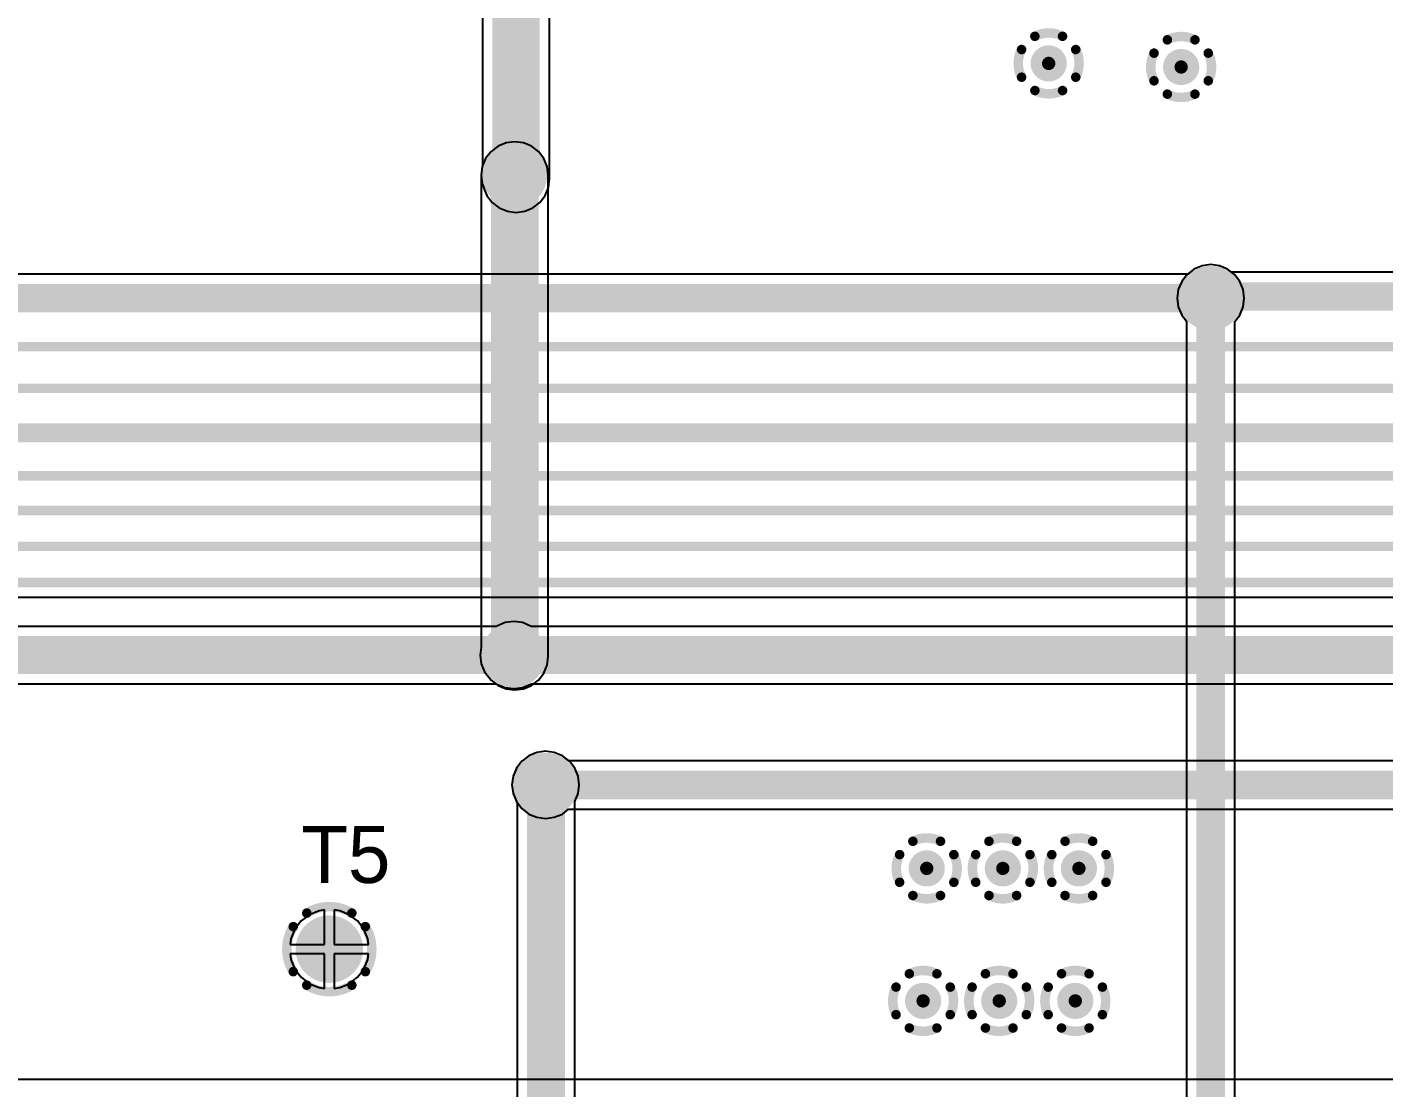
# Model space of a CAD drawing. Header units: millimetres. Extents: x 6.83 to 16.18, y 4.59 to 12.3.
# Drawn here: x 8.408 to 9.835, y 9.695 to 10.811 of the extents above; entities that cross this region are included whole.
import ezdxf

# ---------------------------------------------------------------- set-up
doc = ezdxf.new("R2010")
doc.units = ezdxf.units.MM
doc.header["$MEASUREMENT"] = 0
for name, color, linetype in [('BottomLayer', 5, 'Continuous'), ('BottomSolder', 6, 'Continuous'), ('InternalPlane1', 76, 'Continuous'), ('InternalPlane2', 16, 'Continuous'), ('MultiLayer', 9, 'Continuous'), ('PadHoleLayer', 156, 'Continuous'), ('TopLayer', 1, 'Continuous'), ('TopOverlay', 2, 'Continuous'), ('TopSolder', 216, 'Continuous'), ('ViaHoleLayer', 16, 'Continuous')]:
    doc.layers.add(name, color=color, linetype=linetype)

# ---------------------------------------------------------------- blocks, each defined once
blk = doc.blocks.new('T___P_____225')
at = {"layer": 'BottomLayer', "const_width": 0.0315}
blk.add_lwpolyline([(-0.0158, -0.0001, 1), (0.0157, -0.0001, 1)], format="xyb", close=True, dxfattribs=at)
at = {"layer": 'BottomSolder', "const_width": 0.0355}
blk.add_lwpolyline([(-0.0178, -0.0001, 1), (0.0177, -0.0001, 1)], format="xyb", close=True, dxfattribs=at)
at = {"layer": 'InternalPlane1', "const_width": 0.01}
for points in [[(-0.0238, 0.0378, -0.286745), (0.0236, 0.0378)], [(-0.038, -0.0238, -0.286745), (-0.038, 0.0236)], [(0.0378, 0.0236, -0.286745), (0.0378, -0.0238)], [(0.0236, -0.038, -0.286745), (-0.0238, -0.038)]]:
    blk.add_lwpolyline(points, format="xyb", dxfattribs=at)
at = {"layer": 'InternalPlane1', "const_width": 0.005}
for points in [[(-0.0263, 0.0378, 1), (-0.0213, 0.0378, 1)], [(0.0211, 0.0378, 1), (0.0261, 0.0378, 1)], [(-0.0405, 0.0236, 1), (-0.0355, 0.0236, 1)], [(0.0353, 0.0236, 1), (0.0403, 0.0236, 1)], [(-0.0405, -0.0238, 1), (-0.0355, -0.0238, 1)], [(0.0353, -0.0238, 1), (0.0403, -0.0238, 1)], [(-0.0263, -0.038, 1), (-0.0213, -0.038, 1)], [(0.0211, -0.038, 1), (0.0261, -0.038, 1)]]:
    blk.add_lwpolyline(points, format="xyb", close=True, dxfattribs=at)
at = {"layer": 'InternalPlane2', "const_width": 0.01}
for points in [[(-0.0238, 0.0378, -0.286745), (0.0236, 0.0378)], [(-0.038, -0.0238, -0.286745), (-0.038, 0.0236)], [(0.0378, 0.0236, -0.286745), (0.0378, -0.0238)], [(0.0236, -0.038, -0.286745), (-0.0238, -0.038)]]:
    blk.add_lwpolyline(points, format="xyb", dxfattribs=at)
at = {"layer": 'InternalPlane2', "const_width": 0.005}
for points in [[(-0.0263, 0.0378, 1), (-0.0213, 0.0378, 1)], [(0.0211, 0.0378, 1), (0.0261, 0.0378, 1)], [(-0.0405, 0.0236, 1), (-0.0355, 0.0236, 1)], [(0.0353, 0.0236, 1), (0.0403, 0.0236, 1)], [(-0.0405, -0.0238, 1), (-0.0355, -0.0238, 1)], [(0.0353, -0.0238, 1), (0.0403, -0.0238, 1)], [(-0.0263, -0.038, 1), (-0.0213, -0.038, 1)], [(0.0211, -0.038, 1), (0.0261, -0.038, 1)]]:
    blk.add_lwpolyline(points, format="xyb", close=True, dxfattribs=at)
at = {"layer": 'MultiLayer', "const_width": 0.0315}
blk.add_lwpolyline([(-0.0158, -0.0001, 1), (0.0157, -0.0001, 1)], format="xyb", close=True, dxfattribs=at)
at = {"layer": 'PadHoleLayer', "const_width": 0.0197}
blk.add_lwpolyline([(-0.0099, -0.0001, 1), (0.0097, -0.0001, 1)], format="xyb", close=True, dxfattribs=at)
at = {"layer": 'TopLayer', "const_width": 0.0315}
blk.add_lwpolyline([(-0.0158, -0.0001, 1), (0.0157, -0.0001, 1)], format="xyb", close=True, dxfattribs=at)
at = {"layer": 'TopSolder', "const_width": 0.0355}
blk.add_lwpolyline([(-0.0178, -0.0001, 1), (0.0177, -0.0001, 1)], format="xyb", close=True, dxfattribs=at)

msp = doc.modelspace()

# ---------------------------------------------------------------- linework, layer by layer
at = {"layer": 'BottomLayer'}
for p, q in [((8.9036, 10.6855), (8.8963, 10.6799)), ((8.9121, 10.689), (8.9036, 10.6855)), ((8.9212, 10.6902), (8.9121, 10.689)), ((8.9304, 10.689), (8.9212, 10.6902)), ((8.9389, 10.6855), (8.9304, 10.689)), ((8.9462, 10.6799), (8.9389, 10.6855)), ((8.8906, 10.6726), (8.8871, 10.6641)), ((8.8963, 10.6799), (8.8906, 10.6726)), ((8.9518, 10.6726), (8.9462, 10.6799)), ((8.9553, 10.6641), (8.9518, 10.6726)), ((8.8871, 10.6641), (8.8859, 10.6549)), ((8.9565, 10.6549), (8.9553, 10.6641)), ((8.8859, 10.6549), (8.8859, 10.1587)), ((8.9565, 10.149), (8.9565, 10.6549)), ((9.6439, 10.5597), (9.6354, 10.5561)), ((9.653, 10.5609), (9.6439, 10.5597)), ((9.6622, 10.5597), (9.653, 10.5609)), ((9.6707, 10.5561), (9.6622, 10.5597)), ((9.6225, 10.5432), (9.6189, 10.5347)), ((9.6281, 10.5505), (9.6225, 10.5432)), ((9.6354, 10.5561), (9.6281, 10.5505)), ((9.678, 10.5505), (9.6707, 10.5561)), ((9.6836, 10.5432), (9.678, 10.5505)), ((9.6871, 10.5347), (9.6836, 10.5432)), ((9.6189, 10.5347), (9.6177, 10.5256)), ((9.6883, 10.5256), (9.6871, 10.5347)), ((9.6177, 10.5256), (9.6189, 10.5164)), ((9.6189, 10.5164), (9.6225, 10.5079)), ((9.6836, 10.5079), (9.6871, 10.5164)), ((9.6871, 10.5164), (9.6883, 10.5256)), ((9.6225, 10.5079), (9.6274, 10.5015)), ((9.6274, 10.5015), (9.6274, 9.0131)), ((9.6783, 10.5011), (9.6836, 10.5079)), ((9.6783, 9.0103), (9.6783, 10.5011)), ((8.8859, 10.1587), (8.8848, 10.1504)), ((8.8848, 10.1504), (8.886, 10.1412)), ((8.9553, 10.1399), (8.9565, 10.149)), ((8.886, 10.1412), (8.8895, 10.1327)), ((8.8895, 10.1327), (8.8952, 10.1254)), ((8.9462, 10.1241), (8.9518, 10.1314)), ((8.9518, 10.1314), (8.9553, 10.1399)), ((8.8952, 10.1254), (8.8953, 10.1253)), ((8.8953, 10.1253), (8.8963, 10.1241)), ((8.8963, 10.1241), (8.9036, 10.1184)), ((8.9036, 10.1184), (8.9121, 10.1149)), ((8.9121, 10.1149), (8.9212, 10.1137)), ((8.9212, 10.1137), (8.9304, 10.1149)), ((8.9304, 10.1149), (8.9389, 10.1184)), ((8.9389, 10.1184), (8.9462, 10.1241)), ((8.936, 10.0445), (8.9287, 10.0389)), ((8.9445, 10.048), (8.936, 10.0445)), ((8.9536, 10.0492), (8.9445, 10.048)), ((8.9628, 10.048), (8.9536, 10.0492)), ((8.9713, 10.0445), (8.9628, 10.048)), ((8.9786, 10.0389), (8.9713, 10.0445)), ((8.9231, 10.0316), (8.9195, 10.0231)), ((8.9287, 10.0389), (8.9231, 10.0316)), ((8.9842, 10.0316), (8.9786, 10.0389)), ((8.9877, 10.0231), (8.9842, 10.0316)), ((8.9195, 10.0231), (8.9183, 10.0139)), ((8.9889, 10.0139), (8.9877, 10.0231)), ((8.9183, 10.0139), (8.9195, 10.0048)), ((8.9195, 10.0048), (8.9231, 9.9963)), ((8.9842, 9.9963), (8.9877, 10.0048)), ((8.9877, 10.0048), (8.9889, 10.0139)), ((8.9231, 9.9963), (8.9236, 9.9955)), ((8.9236, 9.9955), (8.9236, 8.4874)), ((8.9842, 9.9962), (8.9842, 9.9963)), ((8.9842, 8.7859), (8.9842, 9.9962)), ((8.7053, 9.8774), (8.6966, 9.8708)), ((8.7154, 9.8816), (8.7053, 9.8774)), ((8.7212, 9.8824), (8.7154, 9.8816)), ((8.7212, 9.8462), (8.7212, 9.8824)), ((8.7371, 9.8816), (8.7312, 9.8824)), ((8.7312, 9.8824), (8.7312, 9.8462)), ((8.7472, 9.8774), (8.7371, 9.8816)), ((8.7558, 9.8708), (8.7472, 9.8774)), ((8.69, 9.8621), (8.6858, 9.852)), ((8.6966, 9.8708), (8.69, 9.8621)), ((8.7625, 9.8621), (8.7558, 9.8708)), ((8.7667, 9.852), (8.7625, 9.8621)), ((8.6858, 9.852), (8.685, 9.8462)), ((8.685, 9.8462), (8.7212, 9.8462)), ((8.7312, 9.8462), (8.7674, 9.8462)), ((8.7674, 9.8462), (8.7667, 9.852)), ((8.7212, 9.8362), (8.685, 9.8362)), ((8.685, 9.8362), (8.6858, 9.8303)), ((8.6858, 9.8303), (8.69, 9.8203)), ((8.7212, 9.8), (8.7212, 9.8362)), ((8.7674, 9.8362), (8.7312, 9.8362)), ((8.7312, 9.8362), (8.7312, 9.8)), ((8.7625, 9.8203), (8.7667, 9.8303)), ((8.7667, 9.8303), (8.7674, 9.8362)), ((8.69, 9.8203), (8.6966, 9.8116)), ((8.7558, 9.8116), (8.7625, 9.8203)), ((8.6966, 9.8116), (8.7053, 9.8049)), ((8.7053, 9.8049), (8.7154, 9.8008)), ((8.7154, 9.8008), (8.7212, 9.8)), ((8.7312, 9.8), (8.7371, 9.8008)), ((8.7371, 9.8008), (8.7472, 9.8049)), ((8.7472, 9.8049), (8.7558, 9.8116))]:
    msp.add_line(p, q, dxfattribs=at)
for points, const_width in [([(9.4751, 10.7725, 1), (9.4901, 10.7725, 1)], 0.015), ([(9.6144, 10.7687, 1), (9.6294, 10.7687, 1)], 0.015), ([(8.9087, 10.6549, 1), (8.9337, 10.6549, 1)], 0.025), ([(8.9087, 10.6549, 1), (8.9337, 10.6549, 1)], 0.025), ([(9.6405, 10.5256, 1), (9.6655, 10.5256, 1)], 0.025), ([(9.6454, 10.5315, 1), (9.6604, 10.5315, 1)], 0.015), ([(8.9076, 10.1504, 1), (8.9326, 10.1504, 1)], 0.025), ([(8.9087, 10.149, 1), (8.9337, 10.149, 1)], 0.025), ([(8.9112, 10.149, 1), (8.9312, 10.149, 1)], 0.02), ([(8.9142, 10.146, 1), (8.9342, 10.146, 1)], 0.02), ([(8.9411, 10.0139, 1), (8.9661, 10.0139, 1)], 0.025), ([(8.9439, 10.0145, 1), (8.9639, 10.0145, 1)], 0.02), ([(9.3469, 9.9261, 1), (9.3619, 9.9261, 1)], 0.015), ([(9.4269, 9.9261, 1), (9.4419, 9.9261, 1)], 0.015), ([(9.5069, 9.9261, 1), (9.5219, 9.9261, 1)], 0.015), ([(9.3431, 9.7868, 1), (9.3581, 9.7868, 1)], 0.015), ([(9.4231, 9.7868, 1), (9.4381, 9.7868, 1)], 0.015), ([(9.5031, 9.7868, 1), (9.5181, 9.7868, 1)], 0.015)]:
    msp.add_lwpolyline(points, format="xyb", close=True, dxfattribs=dict(at, const_width=const_width))
for points, const_width in [([(8.9212, 10.149), (8.9212, 10.6549)], 0.05), ([(9.6529, 5.819), (9.6529, 10.5315)], 0.03), ([(8.9212, 10.149), (8.9242, 10.146)], 0.04), ([(8.9539, 6.9896), (8.9539, 10.0145)], 0.04)]:
    msp.add_lwpolyline(points, dxfattribs=dict(at, const_width=const_width))
at = {"layer": 'BottomSolder'}
for points, const_width in [([(9.4731, 10.7725, 1), (9.4921, 10.7725, 1)], 0.019), ([(9.6124, 10.7687, 1), (9.6314, 10.7687, 1)], 0.019), ([(8.9067, 10.6549, 1), (8.9357, 10.6549, 1)], 0.029), ([(9.6385, 10.5256, 1), (9.6675, 10.5256, 1)], 0.029), ([(8.9056, 10.1504, 1), (8.9346, 10.1504, 1)], 0.029), ([(8.9391, 10.0139, 1), (8.9681, 10.0139, 1)], 0.029), ([(9.3449, 9.9261, 1), (9.3639, 9.9261, 1)], 0.019), ([(9.4249, 9.9261, 1), (9.4439, 9.9261, 1)], 0.019), ([(9.5049, 9.9261, 1), (9.5239, 9.9261, 1)], 0.019), ([(9.3411, 9.7868, 1), (9.3601, 9.7868, 1)], 0.019), ([(9.4211, 9.7868, 1), (9.4401, 9.7868, 1)], 0.019), ([(9.5011, 9.7868, 1), (9.5201, 9.7868, 1)], 0.019)]:
    msp.add_lwpolyline(points, format="xyb", close=True, dxfattribs=dict(at, const_width=const_width))
at = {"layer": 'InternalPlane1', "const_width": 0.01}
for points in [[(9.4681, 10.801, -0.240079), (9.4972, 10.801)], [(9.6074, 10.7973, -0.240079), (9.6364, 10.7973)], [(9.4541, 10.758, -0.240079), (9.4541, 10.7871)], [(9.5111, 10.7871, -0.240079), (9.5111, 10.758)], [(9.5934, 10.7542, -0.240079), (9.5934, 10.7833)], [(9.6504, 10.7833, -0.240079), (9.6504, 10.7542)], [(9.4972, 10.744, -0.240079), (9.4681, 10.744)], [(9.6364, 10.7402, -0.240079), (9.6074, 10.7402)], [(9.3398, 9.9546, -0.240079), (9.3689, 9.9546)], [(9.4198, 9.9546, -0.240079), (9.4489, 9.9546)], [(9.4998, 9.9546, -0.240079), (9.5289, 9.9546)], [(9.3259, 9.9115, -0.240079), (9.3259, 9.9406)], [(9.3829, 9.9406, -0.240079), (9.3829, 9.9115)], [(9.4059, 9.9115, -0.240079), (9.4059, 9.9406)], [(9.4629, 9.9406, -0.240079), (9.4629, 9.9115)], [(9.4859, 9.9115, -0.240079), (9.4859, 9.9406)], [(9.5429, 9.9406, -0.240079), (9.5429, 9.9115)], [(9.3689, 9.8976, -0.240079), (9.3398, 9.8976)], [(9.4489, 9.8976, -0.240079), (9.4198, 9.8976)], [(9.5289, 9.8976, -0.240079), (9.4998, 9.8976)], [(9.3361, 9.8153, -0.240079), (9.3651, 9.8153)], [(9.4161, 9.8153, -0.240079), (9.4451, 9.8153)], [(9.4961, 9.8153, -0.240079), (9.5251, 9.8153)], [(9.3221, 9.7723, -0.240079), (9.3221, 9.8013)], [(9.3791, 9.8013, -0.240079), (9.3791, 9.7723)], [(9.4021, 9.7723, -0.240079), (9.4021, 9.8013)], [(9.4591, 9.8013, -0.240079), (9.4591, 9.7723)], [(9.4821, 9.7723, -0.240079), (9.4821, 9.8013)], [(9.5391, 9.8013, -0.240079), (9.5391, 9.7723)], [(9.3651, 9.7583, -0.240079), (9.3361, 9.7583)], [(9.4451, 9.7583, -0.240079), (9.4161, 9.7583)], [(9.5251, 9.7583, -0.240079), (9.4961, 9.7583)]]:
    msp.add_lwpolyline(points, format="xyb", dxfattribs=at)
at = {"layer": 'InternalPlane1'}
for points, const_width in [([(9.4656, 10.801, 1), (9.4706, 10.801, 1)], 0.005), ([(9.4947, 10.801, 1), (9.4997, 10.801, 1)], 0.005), ([(9.6049, 10.7973, 1), (9.6099, 10.7973, 1)], 0.005), ([(9.6339, 10.7973, 1), (9.6389, 10.7973, 1)], 0.005), ([(9.4516, 10.7871, 1), (9.4566, 10.7871, 1)], 0.005), ([(9.5086, 10.7871, 1), (9.5136, 10.7871, 1)], 0.005), ([(9.5909, 10.7833, 1), (9.5959, 10.7833, 1)], 0.005), ([(9.6479, 10.7833, 1), (9.6529, 10.7833, 1)], 0.005), ([(9.4516, 10.758, 1), (9.4566, 10.758, 1)], 0.005), ([(9.5086, 10.758, 1), (9.5136, 10.758, 1)], 0.005), ([(9.5909, 10.7542, 1), (9.5959, 10.7542, 1)], 0.005), ([(9.6479, 10.7542, 1), (9.6529, 10.7542, 1)], 0.005), ([(9.4656, 10.744, 1), (9.4706, 10.744, 1)], 0.005), ([(9.4947, 10.744, 1), (9.4997, 10.744, 1)], 0.005), ([(9.6049, 10.7402, 1), (9.6099, 10.7402, 1)], 0.005), ([(9.6339, 10.7402, 1), (9.6389, 10.7402, 1)], 0.005), ([(8.9042, 10.6549, 1), (8.9382, 10.6549, 1)], 0.034), ([(9.636, 10.5256, 1), (9.67, 10.5256, 1)], 0.034), ([(8.9031, 10.1504, 1), (8.9371, 10.1504, 1)], 0.034), ([(8.9366, 10.0139, 1), (8.9706, 10.0139, 1)], 0.034), ([(9.3373, 9.9546, 1), (9.3423, 9.9546, 1)], 0.005), ([(9.3664, 9.9546, 1), (9.3714, 9.9546, 1)], 0.005), ([(9.4173, 9.9546, 1), (9.4223, 9.9546, 1)], 0.005), ([(9.4464, 9.9546, 1), (9.4514, 9.9546, 1)], 0.005), ([(9.4973, 9.9546, 1), (9.5023, 9.9546, 1)], 0.005), ([(9.5264, 9.9546, 1), (9.5314, 9.9546, 1)], 0.005), ([(9.3234, 9.9406, 1), (9.3284, 9.9406, 1)], 0.005), ([(9.3804, 9.9406, 1), (9.3854, 9.9406, 1)], 0.005), ([(9.4034, 9.9406, 1), (9.4084, 9.9406, 1)], 0.005), ([(9.4604, 9.9406, 1), (9.4654, 9.9406, 1)], 0.005), ([(9.4834, 9.9406, 1), (9.4884, 9.9406, 1)], 0.005), ([(9.5404, 9.9406, 1), (9.5454, 9.9406, 1)], 0.005), ([(9.3234, 9.9115, 1), (9.3284, 9.9115, 1)], 0.005), ([(9.3804, 9.9115, 1), (9.3854, 9.9115, 1)], 0.005), ([(9.4034, 9.9115, 1), (9.4084, 9.9115, 1)], 0.005), ([(9.4604, 9.9115, 1), (9.4654, 9.9115, 1)], 0.005), ([(9.4834, 9.9115, 1), (9.4884, 9.9115, 1)], 0.005), ([(9.5404, 9.9115, 1), (9.5454, 9.9115, 1)], 0.005), ([(9.3373, 9.8976, 1), (9.3423, 9.8976, 1)], 0.005), ([(9.3664, 9.8976, 1), (9.3714, 9.8976, 1)], 0.005), ([(9.4173, 9.8976, 1), (9.4223, 9.8976, 1)], 0.005), ([(9.4464, 9.8976, 1), (9.4514, 9.8976, 1)], 0.005), ([(9.4973, 9.8976, 1), (9.5023, 9.8976, 1)], 0.005), ([(9.5264, 9.8976, 1), (9.5314, 9.8976, 1)], 0.005), ([(9.3336, 9.8153, 1), (9.3386, 9.8153, 1)], 0.005), ([(9.3626, 9.8153, 1), (9.3676, 9.8153, 1)], 0.005), ([(9.4136, 9.8153, 1), (9.4186, 9.8153, 1)], 0.005), ([(9.4426, 9.8153, 1), (9.4476, 9.8153, 1)], 0.005), ([(9.4936, 9.8153, 1), (9.4986, 9.8153, 1)], 0.005), ([(9.5226, 9.8153, 1), (9.5276, 9.8153, 1)], 0.005), ([(9.3196, 9.8013, 1), (9.3246, 9.8013, 1)], 0.005), ([(9.3766, 9.8013, 1), (9.3816, 9.8013, 1)], 0.005), ([(9.3996, 9.8013, 1), (9.4046, 9.8013, 1)], 0.005), ([(9.4566, 9.8013, 1), (9.4616, 9.8013, 1)], 0.005), ([(9.4796, 9.8013, 1), (9.4846, 9.8013, 1)], 0.005), ([(9.5366, 9.8013, 1), (9.5416, 9.8013, 1)], 0.005), ([(9.3196, 9.7723, 1), (9.3246, 9.7723, 1)], 0.005), ([(9.3766, 9.7723, 1), (9.3816, 9.7723, 1)], 0.005), ([(9.3996, 9.7723, 1), (9.4046, 9.7723, 1)], 0.005), ([(9.4566, 9.7723, 1), (9.4616, 9.7723, 1)], 0.005), ([(9.4796, 9.7723, 1), (9.4846, 9.7723, 1)], 0.005), ([(9.5366, 9.7723, 1), (9.5416, 9.7723, 1)], 0.005), ([(9.3336, 9.7583, 1), (9.3386, 9.7583, 1)], 0.005), ([(9.3626, 9.7583, 1), (9.3676, 9.7583, 1)], 0.005), ([(9.4136, 9.7583, 1), (9.4186, 9.7583, 1)], 0.005), ([(9.4426, 9.7583, 1), (9.4476, 9.7583, 1)], 0.005), ([(9.4936, 9.7583, 1), (9.4986, 9.7583, 1)], 0.005), ([(9.5226, 9.7583, 1), (9.5276, 9.7583, 1)], 0.005)]:
    msp.add_lwpolyline(points, format="xyb", close=True, dxfattribs=dict(at, const_width=const_width))
at = {"layer": 'InternalPlane2', "const_width": 0.01}
for points in [[(9.4681, 10.801, -0.240079), (9.4972, 10.801)], [(9.6074, 10.7973, -0.240079), (9.6364, 10.7973)], [(9.4541, 10.758, -0.240079), (9.4541, 10.7871)], [(9.5111, 10.7871, -0.240079), (9.5111, 10.758)], [(9.5934, 10.7542, -0.240079), (9.5934, 10.7833)], [(9.6504, 10.7833, -0.240079), (9.6504, 10.7542)], [(9.4972, 10.744, -0.240079), (9.4681, 10.744)], [(9.6364, 10.7402, -0.240079), (9.6074, 10.7402)], [(9.3398, 9.9546, -0.240079), (9.3689, 9.9546)], [(9.4198, 9.9546, -0.240079), (9.4489, 9.9546)], [(9.4998, 9.9546, -0.240079), (9.5289, 9.9546)], [(9.3259, 9.9115, -0.240079), (9.3259, 9.9406)], [(9.3829, 9.9406, -0.240079), (9.3829, 9.9115)], [(9.4059, 9.9115, -0.240079), (9.4059, 9.9406)], [(9.4629, 9.9406, -0.240079), (9.4629, 9.9115)], [(9.4859, 9.9115, -0.240079), (9.4859, 9.9406)], [(9.5429, 9.9406, -0.240079), (9.5429, 9.9115)], [(9.3689, 9.8976, -0.240079), (9.3398, 9.8976)], [(9.4489, 9.8976, -0.240079), (9.4198, 9.8976)], [(9.5289, 9.8976, -0.240079), (9.4998, 9.8976)], [(9.3361, 9.8153, -0.240079), (9.3651, 9.8153)], [(9.4161, 9.8153, -0.240079), (9.4451, 9.8153)], [(9.4961, 9.8153, -0.240079), (9.5251, 9.8153)], [(9.3221, 9.7723, -0.240079), (9.3221, 9.8013)], [(9.3791, 9.8013, -0.240079), (9.3791, 9.7723)], [(9.4021, 9.7723, -0.240079), (9.4021, 9.8013)], [(9.4591, 9.8013, -0.240079), (9.4591, 9.7723)], [(9.4821, 9.7723, -0.240079), (9.4821, 9.8013)], [(9.5391, 9.8013, -0.240079), (9.5391, 9.7723)], [(9.3651, 9.7583, -0.240079), (9.3361, 9.7583)], [(9.4451, 9.7583, -0.240079), (9.4161, 9.7583)], [(9.5251, 9.7583, -0.240079), (9.4961, 9.7583)]]:
    msp.add_lwpolyline(points, format="xyb", dxfattribs=at)
at = {"layer": 'InternalPlane2'}
for points, const_width in [([(9.4656, 10.801, 1), (9.4706, 10.801, 1)], 0.005), ([(9.4947, 10.801, 1), (9.4997, 10.801, 1)], 0.005), ([(9.6049, 10.7973, 1), (9.6099, 10.7973, 1)], 0.005), ([(9.6339, 10.7973, 1), (9.6389, 10.7973, 1)], 0.005), ([(9.4516, 10.7871, 1), (9.4566, 10.7871, 1)], 0.005), ([(9.5086, 10.7871, 1), (9.5136, 10.7871, 1)], 0.005), ([(9.5909, 10.7833, 1), (9.5959, 10.7833, 1)], 0.005), ([(9.6479, 10.7833, 1), (9.6529, 10.7833, 1)], 0.005), ([(9.4516, 10.758, 1), (9.4566, 10.758, 1)], 0.005), ([(9.5086, 10.758, 1), (9.5136, 10.758, 1)], 0.005), ([(9.5909, 10.7542, 1), (9.5959, 10.7542, 1)], 0.005), ([(9.6479, 10.7542, 1), (9.6529, 10.7542, 1)], 0.005), ([(9.4656, 10.744, 1), (9.4706, 10.744, 1)], 0.005), ([(9.4947, 10.744, 1), (9.4997, 10.744, 1)], 0.005), ([(9.6049, 10.7402, 1), (9.6099, 10.7402, 1)], 0.005), ([(9.6339, 10.7402, 1), (9.6389, 10.7402, 1)], 0.005), ([(8.9042, 10.6549, 1), (8.9382, 10.6549, 1)], 0.034), ([(9.636, 10.5256, 1), (9.67, 10.5256, 1)], 0.034), ([(8.9031, 10.1504, 1), (8.9371, 10.1504, 1)], 0.034), ([(8.9366, 10.0139, 1), (8.9706, 10.0139, 1)], 0.034), ([(9.3373, 9.9546, 1), (9.3423, 9.9546, 1)], 0.005), ([(9.3664, 9.9546, 1), (9.3714, 9.9546, 1)], 0.005), ([(9.4173, 9.9546, 1), (9.4223, 9.9546, 1)], 0.005), ([(9.4464, 9.9546, 1), (9.4514, 9.9546, 1)], 0.005), ([(9.4973, 9.9546, 1), (9.5023, 9.9546, 1)], 0.005), ([(9.5264, 9.9546, 1), (9.5314, 9.9546, 1)], 0.005), ([(9.3234, 9.9406, 1), (9.3284, 9.9406, 1)], 0.005), ([(9.3804, 9.9406, 1), (9.3854, 9.9406, 1)], 0.005), ([(9.4034, 9.9406, 1), (9.4084, 9.9406, 1)], 0.005), ([(9.4604, 9.9406, 1), (9.4654, 9.9406, 1)], 0.005), ([(9.4834, 9.9406, 1), (9.4884, 9.9406, 1)], 0.005), ([(9.5404, 9.9406, 1), (9.5454, 9.9406, 1)], 0.005), ([(9.3234, 9.9115, 1), (9.3284, 9.9115, 1)], 0.005), ([(9.3804, 9.9115, 1), (9.3854, 9.9115, 1)], 0.005), ([(9.4034, 9.9115, 1), (9.4084, 9.9115, 1)], 0.005), ([(9.4604, 9.9115, 1), (9.4654, 9.9115, 1)], 0.005), ([(9.4834, 9.9115, 1), (9.4884, 9.9115, 1)], 0.005), ([(9.5404, 9.9115, 1), (9.5454, 9.9115, 1)], 0.005), ([(9.3373, 9.8976, 1), (9.3423, 9.8976, 1)], 0.005), ([(9.3664, 9.8976, 1), (9.3714, 9.8976, 1)], 0.005), ([(9.4173, 9.8976, 1), (9.4223, 9.8976, 1)], 0.005), ([(9.4464, 9.8976, 1), (9.4514, 9.8976, 1)], 0.005), ([(9.4973, 9.8976, 1), (9.5023, 9.8976, 1)], 0.005), ([(9.5264, 9.8976, 1), (9.5314, 9.8976, 1)], 0.005), ([(9.3336, 9.8153, 1), (9.3386, 9.8153, 1)], 0.005), ([(9.3626, 9.8153, 1), (9.3676, 9.8153, 1)], 0.005), ([(9.4136, 9.8153, 1), (9.4186, 9.8153, 1)], 0.005), ([(9.4426, 9.8153, 1), (9.4476, 9.8153, 1)], 0.005), ([(9.4936, 9.8153, 1), (9.4986, 9.8153, 1)], 0.005), ([(9.5226, 9.8153, 1), (9.5276, 9.8153, 1)], 0.005), ([(9.3196, 9.8013, 1), (9.3246, 9.8013, 1)], 0.005), ([(9.3766, 9.8013, 1), (9.3816, 9.8013, 1)], 0.005), ([(9.3996, 9.8013, 1), (9.4046, 9.8013, 1)], 0.005), ([(9.4566, 9.8013, 1), (9.4616, 9.8013, 1)], 0.005), ([(9.4796, 9.8013, 1), (9.4846, 9.8013, 1)], 0.005), ([(9.5366, 9.8013, 1), (9.5416, 9.8013, 1)], 0.005), ([(9.3196, 9.7723, 1), (9.3246, 9.7723, 1)], 0.005), ([(9.3766, 9.7723, 1), (9.3816, 9.7723, 1)], 0.005), ([(9.3996, 9.7723, 1), (9.4046, 9.7723, 1)], 0.005), ([(9.4566, 9.7723, 1), (9.4616, 9.7723, 1)], 0.005), ([(9.4796, 9.7723, 1), (9.4846, 9.7723, 1)], 0.005), ([(9.5366, 9.7723, 1), (9.5416, 9.7723, 1)], 0.005), ([(9.3336, 9.7583, 1), (9.3386, 9.7583, 1)], 0.005), ([(9.3626, 9.7583, 1), (9.3676, 9.7583, 1)], 0.005), ([(9.4136, 9.7583, 1), (9.4186, 9.7583, 1)], 0.005), ([(9.4426, 9.7583, 1), (9.4476, 9.7583, 1)], 0.005), ([(9.4936, 9.7583, 1), (9.4986, 9.7583, 1)], 0.005), ([(9.5226, 9.7583, 1), (9.5276, 9.7583, 1)], 0.005)]:
    msp.add_lwpolyline(points, format="xyb", close=True, dxfattribs=dict(at, const_width=const_width))
at = {"layer": 'MultiLayer'}
for points, const_width in [([(9.4751, 10.7725, 1), (9.4901, 10.7725, 1)], 0.015), ([(9.6144, 10.7687, 1), (9.6294, 10.7687, 1)], 0.015), ([(8.9087, 10.6549, 1), (8.9337, 10.6549, 1)], 0.025), ([(9.6405, 10.5256, 1), (9.6655, 10.5256, 1)], 0.025), ([(8.9076, 10.1504, 1), (8.9326, 10.1504, 1)], 0.025), ([(8.9411, 10.0139, 1), (8.9661, 10.0139, 1)], 0.025), ([(9.3469, 9.9261, 1), (9.3619, 9.9261, 1)], 0.015), ([(9.4269, 9.9261, 1), (9.4419, 9.9261, 1)], 0.015), ([(9.5069, 9.9261, 1), (9.5219, 9.9261, 1)], 0.015), ([(9.3431, 9.7868, 1), (9.3581, 9.7868, 1)], 0.015), ([(9.4231, 9.7868, 1), (9.4381, 9.7868, 1)], 0.015), ([(9.5031, 9.7868, 1), (9.5181, 9.7868, 1)], 0.015)]:
    msp.add_lwpolyline(points, format="xyb", close=True, dxfattribs=dict(at, const_width=const_width))
at = {"layer": 'TopLayer'}
for p, q in [((8.8872, 10.9706), (8.8872, 10.6643)), ((8.9578, 10.6512), (8.9578, 10.9706)), ((8.8871, 10.6641), (8.8859, 10.6549)), ((8.8872, 10.6643), (8.8871, 10.6641)), ((8.8859, 10.6549), (8.8871, 10.6458)), ((8.8871, 10.6458), (8.8883, 10.6429)), ((8.8883, 10.6429), (8.8884, 10.6421)), ((8.9566, 10.6421), (8.9578, 10.6512)), ((8.8884, 10.6421), (8.892, 10.6336)), ((8.892, 10.6336), (8.8976, 10.6262)), ((8.9475, 10.6262), (8.9531, 10.6336)), ((8.9531, 10.6336), (8.9566, 10.6421)), ((8.8976, 10.6262), (8.9049, 10.6206)), ((8.9049, 10.6206), (8.9134, 10.6171)), ((8.9134, 10.6171), (8.9225, 10.6159)), ((8.9225, 10.6159), (8.9317, 10.6171)), ((8.9317, 10.6171), (8.9402, 10.6206)), ((8.9402, 10.6206), (8.9475, 10.6262)), ((9.6439, 10.5597), (9.6354, 10.5561)), ((9.653, 10.5609), (9.6439, 10.5597)), ((9.6622, 10.5597), (9.653, 10.5609)), ((9.6707, 10.5561), (9.6622, 10.5597)), ((9.6288, 10.551), (8.3599, 10.551)), ((9.6354, 10.5561), (9.6288, 10.551)), ((9.6749, 10.5529), (9.6707, 10.5561)), ((10.1849, 10.5529), (9.6749, 10.5529)), ((8.296, 10.2114), (13.291, 10.2114)), ((8.9021, 10.1806), (8.198, 10.1806)), ((8.9025, 10.1809), (8.9021, 10.1806)), ((8.911, 10.1845), (8.9025, 10.1809)), ((8.9201, 10.1857), (8.911, 10.1845)), ((8.9293, 10.1845), (8.9201, 10.1857)), ((8.9378, 10.1809), (8.9293, 10.1845)), ((8.9382, 10.1806), (8.9378, 10.1809)), ((10.7764, 10.1806), (8.9382, 10.1806)), ((8.2038, 10.1201), (8.9021, 10.1201)), ((8.9021, 10.1201), (8.9025, 10.1198)), ((8.9025, 10.1198), (8.911, 10.1163)), ((8.911, 10.1163), (8.9201, 10.1151)), ((8.9201, 10.1151), (8.9293, 10.1163)), ((8.9293, 10.1163), (8.9378, 10.1198)), ((8.9378, 10.1198), (8.9382, 10.1201)), ((8.9382, 10.1201), (10.7764, 10.1201)), ((8.936, 10.0445), (8.9287, 10.0389)), ((8.9445, 10.048), (8.936, 10.0445)), ((8.9536, 10.0492), (8.9445, 10.048)), ((8.9628, 10.048), (8.9536, 10.0492)), ((8.9713, 10.0445), (8.9628, 10.048)), ((8.9781, 10.0392), (8.9713, 10.0445)), ((8.9231, 10.0316), (8.9195, 10.0231)), ((8.9287, 10.0389), (8.9231, 10.0316)), ((11.8284, 10.0392), (8.9781, 10.0392)), ((8.9195, 10.0231), (8.9183, 10.0139)), ((8.9183, 10.0139), (8.9195, 10.0048)), ((8.9195, 10.0048), (8.9231, 9.9963)), ((8.9231, 9.9963), (8.9287, 9.989)), ((8.9287, 9.989), (8.936, 9.9833)), ((8.9713, 9.9833), (8.9777, 9.9883)), ((8.9777, 9.9883), (11.8179, 9.9883)), ((8.936, 9.9833), (8.9445, 9.9798)), ((8.9445, 9.9798), (8.9536, 9.9786)), ((8.9536, 9.9786), (8.9628, 9.9798)), ((8.9628, 9.9798), (8.9713, 9.9833)), ((8.7053, 9.8774), (8.6966, 9.8708)), ((8.7154, 9.8816), (8.7053, 9.8774)), ((8.7212, 9.8824), (8.7154, 9.8816)), ((8.7212, 9.8462), (8.7212, 9.8824)), ((8.7371, 9.8816), (8.7312, 9.8824)), ((8.7312, 9.8824), (8.7312, 9.8462)), ((8.7472, 9.8774), (8.7371, 9.8816)), ((8.7558, 9.8708), (8.7472, 9.8774)), ((8.69, 9.8621), (8.6858, 9.852)), ((8.6966, 9.8708), (8.69, 9.8621)), ((8.7625, 9.8621), (8.7558, 9.8708)), ((8.7667, 9.852), (8.7625, 9.8621)), ((8.6858, 9.852), (8.685, 9.8462)), ((8.685, 9.8462), (8.7212, 9.8462)), ((8.7312, 9.8462), (8.7674, 9.8462)), ((8.7674, 9.8462), (8.7667, 9.852)), ((8.7212, 9.8362), (8.685, 9.8362)), ((8.685, 9.8362), (8.6858, 9.8303)), ((8.6858, 9.8303), (8.69, 9.8203)), ((8.7212, 9.8), (8.7212, 9.8362)), ((8.7674, 9.8362), (8.7312, 9.8362)), ((8.7312, 9.8362), (8.7312, 9.8)), ((8.7625, 9.8203), (8.7667, 9.8303)), ((8.7667, 9.8303), (8.7674, 9.8362)), ((8.69, 9.8203), (8.6966, 9.8116)), ((8.7558, 9.8116), (8.7625, 9.8203)), ((8.6966, 9.8116), (8.7053, 9.8049)), ((8.7053, 9.8049), (8.7154, 9.8008)), ((8.7154, 9.8008), (8.7212, 9.8)), ((8.7312, 9.8), (8.7371, 9.8008)), ((8.7371, 9.8008), (8.7472, 9.8049)), ((8.7472, 9.8049), (8.7558, 9.8116)), ((10.4279, 9.7043), (7.7387, 9.7043))]:
    msp.add_line(p, q, dxfattribs=at)
for points, const_width in [([(8.9225, 10.6512), (8.9225, 11.0155)], 0.05), ([(9.6521, 10.5274), (10.2146, 10.5274)], 0.03), ([(8.3391, 10.5256), (9.653, 10.5256)], 0.03), ([(8.2766, 10.4746), (13.544, 10.4746)], 0.01), ([(8.269, 10.4309), (13.4976, 10.4309)], 0.01), ([(8.2424, 10.384), (13.4401, 10.384)], 0.02), ([(8.2225, 10.3389), (13.4083, 10.3389)], 0.01), ([(8.1657, 10.3024), (13.3915, 10.3024)], 0.01), ([(8.0993, 10.2647), (13.3525, 10.2647)], 0.01), ([(8.272, 10.2267), (13.2973, 10.2267)], 0.01), ([(8.1811, 10.1504), (8.9201, 10.1504)], 0.04), ([(8.9201, 10.1504), (11.842, 10.1504)], 0.04), ([(8.9557, 10.0137), (11.8284, 10.0137)], 0.03)]:
    msp.add_lwpolyline(points, dxfattribs=dict(at, const_width=const_width))
for points, const_width in [([(9.4751, 10.7725, 1), (9.4901, 10.7725, 1)], 0.015), ([(9.6144, 10.7687, 1), (9.6294, 10.7687, 1)], 0.015), ([(8.9087, 10.6549, 1), (8.9337, 10.6549, 1)], 0.025), ([(8.91, 10.6512, 1), (8.935, 10.6512, 1)], 0.025), ([(9.6405, 10.5256, 1), (9.6655, 10.5256, 1)], 0.025), ([(9.6446, 10.5274, 1), (9.6596, 10.5274, 1)], 0.015), ([(9.6455, 10.5256, 1), (9.6605, 10.5256, 1)], 0.015), ([(8.9076, 10.1504, 1), (8.9326, 10.1504, 1)], 0.025), ([(8.9101, 10.1504, 1), (8.9301, 10.1504, 1)], 0.02), ([(8.9101, 10.1504, 1), (8.9301, 10.1504, 1)], 0.02), ([(8.9411, 10.0139, 1), (8.9661, 10.0139, 1)], 0.025), ([(8.9482, 10.0137, 1), (8.9632, 10.0137, 1)], 0.015), ([(9.3469, 9.9261, 1), (9.3619, 9.9261, 1)], 0.015), ([(9.4269, 9.9261, 1), (9.4419, 9.9261, 1)], 0.015), ([(9.5069, 9.9261, 1), (9.5219, 9.9261, 1)], 0.015), ([(9.3431, 9.7868, 1), (9.3581, 9.7868, 1)], 0.015), ([(9.4231, 9.7868, 1), (9.4381, 9.7868, 1)], 0.015), ([(9.5031, 9.7868, 1), (9.5181, 9.7868, 1)], 0.015)]:
    msp.add_lwpolyline(points, format="xyb", close=True, dxfattribs=dict(at, const_width=const_width))
at = {"layer": 'TopSolder'}
for points, const_width in [([(9.4731, 10.7725, 1), (9.4921, 10.7725, 1)], 0.019), ([(9.6124, 10.7687, 1), (9.6314, 10.7687, 1)], 0.019), ([(8.9067, 10.6549, 1), (8.9357, 10.6549, 1)], 0.029), ([(9.6385, 10.5256, 1), (9.6675, 10.5256, 1)], 0.029), ([(8.9056, 10.1504, 1), (8.9346, 10.1504, 1)], 0.029), ([(8.9391, 10.0139, 1), (8.9681, 10.0139, 1)], 0.029), ([(9.3449, 9.9261, 1), (9.3639, 9.9261, 1)], 0.019), ([(9.4249, 9.9261, 1), (9.4439, 9.9261, 1)], 0.019), ([(9.5049, 9.9261, 1), (9.5239, 9.9261, 1)], 0.019), ([(9.3411, 9.7868, 1), (9.3601, 9.7868, 1)], 0.019), ([(9.4211, 9.7868, 1), (9.4401, 9.7868, 1)], 0.019), ([(9.5011, 9.7868, 1), (9.5201, 9.7868, 1)], 0.019)]:
    msp.add_lwpolyline(points, format="xyb", close=True, dxfattribs=dict(at, const_width=const_width))
at = {"layer": 'ViaHoleLayer'}
for points, const_width in [([(9.4791, 10.7725, 1), (9.4861, 10.7725, 1)], 0.007), ([(9.6184, 10.7687, 1), (9.6254, 10.7687, 1)], 0.007), ([(8.9142, 10.6549, 1), (8.9282, 10.6549, 1)], 0.014), ([(9.646, 10.5256, 1), (9.66, 10.5256, 1)], 0.014), ([(8.9131, 10.1504, 1), (8.9271, 10.1504, 1)], 0.014), ([(8.9466, 10.0139, 1), (8.9606, 10.0139, 1)], 0.014), ([(9.3509, 9.9261, 1), (9.3579, 9.9261, 1)], 0.007), ([(9.4309, 9.9261, 1), (9.4379, 9.9261, 1)], 0.007), ([(9.5109, 9.9261, 1), (9.5179, 9.9261, 1)], 0.007), ([(9.3471, 9.7868, 1), (9.3541, 9.7868, 1)], 0.007), ([(9.4271, 9.7868, 1), (9.4341, 9.7868, 1)], 0.007), ([(9.5071, 9.7868, 1), (9.5141, 9.7868, 1)], 0.007)]:
    msp.add_lwpolyline(points, format="xyb", close=True, dxfattribs=dict(at, const_width=const_width))

# ---------------------------------------------------------------- block references
msp.add_blockref('T___P_____225', (8.7263, 9.8413))

# ---------------------------------------------------------------- texts
at = {"layer": 'TopOverlay'}
msp.add_text('T5', height=0.06, dxfattribs=at).set_placement((8.6968, 9.9108))

doc.saveas('drawing.dxf')
